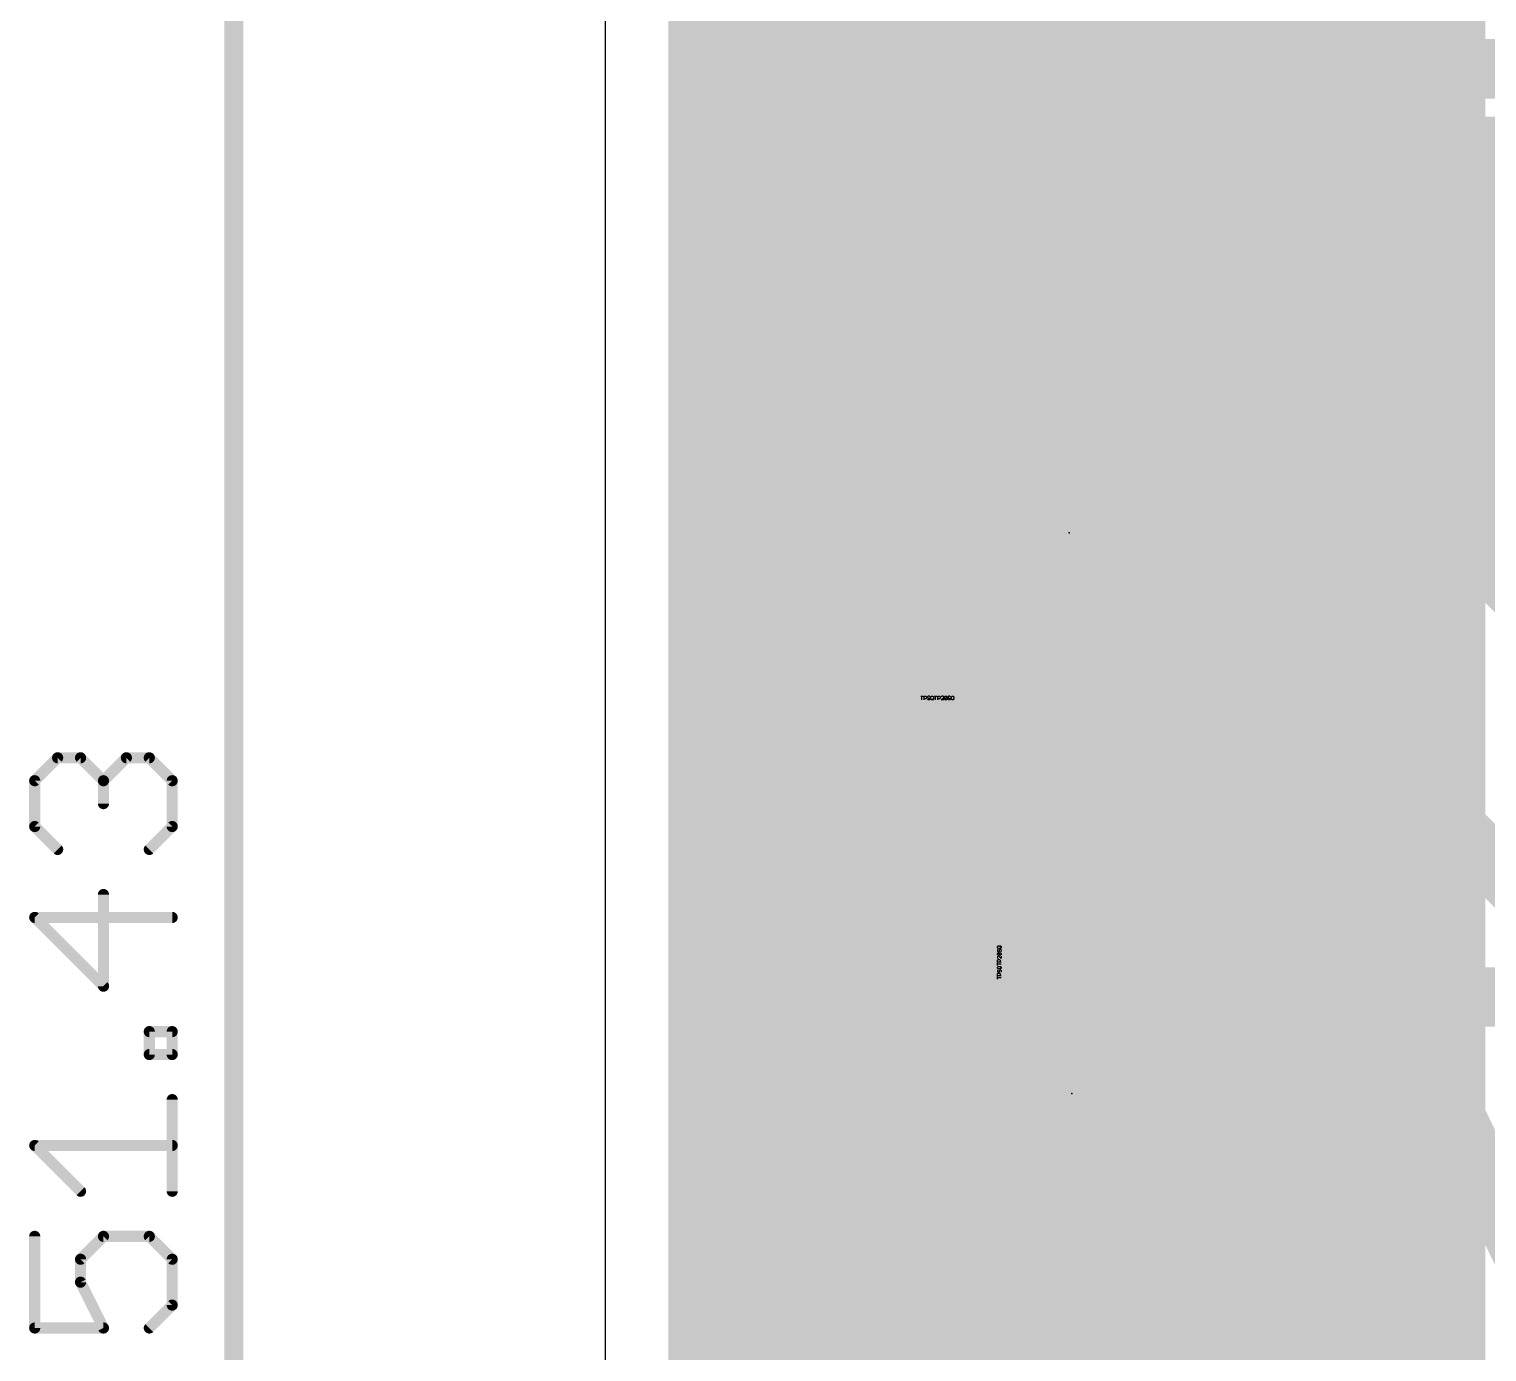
# Model space of a CAD drawing. Extents: x -4.6 to 54.3, y -4.7 to 51.3.
# Drawn here: x -3.94 to 6.03, y 23.61 to 32.66 of the extents above; entities that cross this region are included whole.
import ezdxf

# ---------------------------------------------------------------- set-up
doc = ezdxf.new("R2010")
doc.units = 0
for name, color, linetype in [('1', 22, 'CONTINUOUS'), ('16', 175, 'CONTINUOUS'), ('20', 7, 'CONTINUOUS'), ('23', 7, 'CONTINUOUS'), ('27', 253, 'CONTINUOUS')]:
    doc.layers.add(name, color=color, linetype=linetype)

# ---------------------------------------------------------------- blocks, each defined once
blk = doc.blocks.new('RECT')
blk.add_solid([(-0.5, -0.5), (0.5, -0.5), (-0.5, 0.5), (0.5, 0.5)])

msp = doc.modelspace()

# ---------------------------------------------------------------- linework, layer by layer
at = {"layer": '1'}
for points, const_width in [([(-2.54, -0.16), (-2.54, 51.265)], 0.13), ([(0.635, 0.635), (0.635, 50.7618)], 0.4064), ([(5.715, 34.925), (5.715, 32.385)], 0.4064), ([(5.1836, 34.6593), (5.1836, 32.1649)], 0.4064), ([(1.8468, 34.1559), (1.8468, 32.4433)], 0.4064), ([(4.5032, 31.8841), (4.5032, 34.1559)], 0.4064), ([(3.175, 33.02), (1.27, 31.115)], 0.4064), ([(0.635, 32.512), (1.8468, 32.512)], 0.4064), ([(4.5032, 32.512), (5.1836, 32.512)], 0.4064), ([(1.8468, 32.4433), (1.0499, 31.6464)], 0.4064), ([(5.715, 32.385), (9.525, 32.385)], 0.4064), ([(5.1836, 32.1649), (5.4949, 31.8536)], 0.4064), ([(0.635, 32.1056), (1.5091, 32.1056)], 0.4064), ([(4.5032, 32.1056), (5.2429, 32.1056)], 0.4064), ([(4.3109, 31.6918), (4.5032, 31.8841)], 0.4064), ([(5.4949, 31.8536), (6.4768, 31.8536)], 0.4064), ([(0.635, 31.6992), (1.1027, 31.6992)], 0.4064), ([(1.0499, 31.6464), (0.7386, 31.3351)], 0.4064), ([(1.8014, 30.8949), (2.5983, 31.6918)], 0.4064), ([(2.5983, 31.6918), (4.3109, 31.6918)], 0.4064), ([(4.3183, 31.6992), (6.4768, 31.6992)], 0.4064), ([(0.7386, 31.3351), (0.7386, 27.7199)], 0.4064), ([(0.635, 31.2928), (0.7386, 31.2928)], 0.4064), ([(2.1993, 31.2928), (6.4768, 31.2928)], 0.4064), ([(1.27, 31.115), (1.27, 27.94)], 0.4064), ([(0.635, 30.8864), (0.7386, 30.8864)], 0.4064), ([(1.8014, 28.1601), (1.8014, 30.8949)], 0.4064), ([(1.8014, 30.8864), (6.4768, 30.8864)], 0.4064), ([(2.0391, 30.5382), (1.8468, 30.3459)], 0.4064), ([(4.3109, 30.5382), (2.0391, 30.5382)], 0.4064), ([(4.5032, 30.3459), (4.3109, 30.5382)], 0.4064), ([(0.635, 30.48), (0.7386, 30.48)], 0.4064), ([(1.8014, 30.48), (1.9809, 30.48)], 0.4064), ([(4.3691, 30.48), (6.4768, 30.48)], 0.4064), ([(1.8468, 30.3459), (1.8468, 28.1147)], 0.4064), ([(4.5032, 29.7414), (4.5032, 30.3459)], 0.4064), ([(0.635, 30.0736), (0.7386, 30.0736)], 0.4064), ([(1.8014, 30.0736), (1.8468, 30.0736)], 0.4064), ([(4.5032, 30.0736), (6.5236, 30.0736)], 0.4064), ([(5.3001, 29.7414), (4.5032, 29.7414)], 0.4064), ([(5.6114, 29.4301), (5.3001, 29.7414)], 0.4064), ([(0.635, 29.6672), (0.7386, 29.6672)], 0.4064), ([(1.8014, 29.6672), (1.8468, 29.6672)], 0.4064), ([(5.3743, 29.6672), (6.5236, 29.6672)], 0.4064), ([(6.2464, 28.7951), (5.6114, 29.4301)], 0.4064), ([(0.635, 29.2608), (0.7386, 29.2608)], 0.4064), ([(1.8014, 29.2608), (1.8468, 29.2608)], 0.4064), ([(5.7807, 29.2608), (6.5236, 29.2608)], 0.4064), ([(5.08, 29.21), (3.175, 29.21)], 0.4064), ([(5.715, 28.575), (5.08, 29.21)], 0.4064), ([(0.635, 28.8544), (0.7386, 28.8544)], 0.4064), ([(1.8014, 28.8544), (1.8468, 28.8544)], 0.4064), ([(6.1871, 28.8544), (6.5236, 28.8544)], 0.4064), ([(5.715, 27.305), (5.715, 28.575)], 0.4064), ([(0.635, 28.448), (0.7386, 28.448)], 0.4064), ([(1.8014, 28.448), (1.8468, 28.448)], 0.4064), ([(1.8468, 28.1147), (1.8014, 28.1601)], 0.4064), ([(0.635, 28.0416), (0.7386, 28.0416)], 0.4064), ([(1.27, 27.94), (1.905, 27.305)], 0.4064), ([(0.635, 27.6352), (0.8233, 27.6352)], 0.4064), ([(0.7386, 27.7199), (1.3736, 27.0849)], 0.4064), ([(-3.9027, 27.5143), (-3.7459, 27.6711)], 0.0762), ([(-3.7459, 27.6711), (-3.5892, 27.6711)], 0.0762), ([(-3.5892, 27.6711), (-3.4324, 27.5143)], 0.0762), ([(-3.4324, 27.5143), (-3.2756, 27.6711)], 0.0762), ([(-3.2756, 27.6711), (-3.1189, 27.6711)], 0.0762), ([(-3.1189, 27.6711), (-2.9621, 27.5143)], 0.0762), ([(-3.9027, 27.2008), (-3.9027, 27.5143)], 0.0762), ([(-3.4324, 27.5143), (-3.4324, 27.3576)], 0.0762), ([(-2.9621, 27.5143), (-2.9621, 27.2008)], 0.0762), ([(0.635, 27.2288), (1.2297, 27.2288)], 0.4064), ([(1.905, 27.305), (5.08, 27.305)], 0.4064), ([(5.08, 27.305), (5.715, 26.035)], 0.4064), ([(6.35, 26.67), (5.715, 27.305)], 0.4064), ([(-3.7459, 27.044), (-3.9027, 27.2008)], 0.0762), ([(-2.9621, 27.2008), (-3.1189, 27.044)], 0.0762), ([(1.3736, 27.0849), (1.6849, 26.7736)], 0.4064), ([(0.635, 26.8224), (1.6361, 26.8224)], 0.4064), ([(1.6849, 26.7736), (4.7516, 26.7736)], 0.4064), ([(4.7516, 26.7736), (5.1836, 25.9096)], 0.4064), ([(2.0569, 26.7028), (1.8646, 26.5105)], 0.4064), ([(4.3287, 26.7028), (2.0569, 26.7028)], 0.4064), ([(4.521, 26.5105), (4.3287, 26.7028)], 0.4064), ([(-3.4324, 26.1085), (-3.4324, 26.7356)], 0.0762), ([(1.8646, 26.5105), (1.8646, 24.2387)], 0.4064), ([(4.521, 25.906), (4.521, 26.5105)], 0.4064), ([(-2.9621, 26.5788), (-3.9027, 26.5788)], 0.0762), ([(-3.9027, 26.5788), (-3.4324, 26.1085)], 0.0762), ([(0.635, 26.416), (1.8646, 26.416)], 0.4064), ([(4.521, 26.416), (4.9304, 26.416)], 0.4064), ([(5.715, 26.035), (6.89, 26.035)], 0.4064), ([(0.635, 26.0096), (1.8646, 26.0096)], 0.4064), ([(4.521, 26.0096), (5.1336, 26.0096)], 0.4064), ([(5.1836, 25.906), (4.521, 25.906)], 0.4064), ([(5.1836, 25.9096), (5.1836, 25.906)], 0.4064), ([(-3.1189, 25.6408), (-3.1189, 25.7975)], 0.0762), ([(-3.1189, 25.7975), (-2.9621, 25.7975)], 0.0762), ([(-2.9621, 25.7975), (-2.9621, 25.6408)], 0.0762), ([(0.635, 25.6032), (1.8646, 25.6032)], 0.4064), ([(-2.9621, 25.6408), (-3.1189, 25.6408)], 0.0762), ([(3.1928, 25.3746), (5.7404, 25.3746)], 0.4064), ([(5.7404, 25.3746), (6.35, 24.13)], 0.4064), ([(-2.9621, 24.7052), (-2.9621, 25.3323)], 0.0762), ([(0.635, 25.1968), (1.8646, 25.1968)], 0.4064), ([(-3.5892, 24.7052), (-3.9027, 25.0188)], 0.0762), ([(-3.9027, 25.0188), (-2.9621, 25.0188)], 0.0762), ([(4.521, 24.2387), (4.521, 24.8432)], 0.4064), ([(4.521, 24.8432), (5.409, 24.8432)], 0.4064), ([(5.409, 24.8432), (5.8186, 24.0069)], 0.4064), ([(0.635, 24.7904), (1.8646, 24.7904)], 0.4064), ([(4.521, 24.7904), (5.4348, 24.7904)], 0.4064), ([(0.635, 24.384), (1.8646, 24.384)], 0.4064), ([(4.521, 24.384), (5.6339, 24.384)], 0.4064), ([(-3.9027, 24.3968), (-3.9027, 23.7697)], 0.0762), ([(-3.5892, 24.24), (-3.4324, 24.3968)], 0.0762), ([(-3.4324, 24.3968), (-3.1189, 24.3968)], 0.0762), ([(-3.1189, 24.3968), (-2.9621, 24.24)], 0.0762), ([(1.8646, 24.2387), (2.0569, 24.0464)], 0.4064), ([(4.3287, 24.0464), (4.521, 24.2387)], 0.4064), ([(-3.5892, 24.0833), (-3.5892, 24.24)], 0.0762), ([(-2.9621, 24.24), (-2.9621, 23.9265)], 0.0762), ([(2.0569, 24.0464), (4.3287, 24.0464)], 0.4064), ([(0.635, 23.9776), (5.8186, 23.9776)], 0.4064), ([(5.8186, 24.0069), (5.8186, 21.9436)], 0.4064), ([(-3.4324, 23.7697), (-3.5892, 24.0833)], 0.0762), ([(-2.9621, 23.9265), (-3.1189, 23.7697)], 0.0762), ([(-3.9027, 23.7697), (-3.4324, 23.7697)], 0.0762), ([(0.635, 23.5712), (5.8186, 23.5712)], 0.4064)]:
    msp.add_lwpolyline(points, dxfattribs=dict(at, const_width=const_width))
for points, const_width in [([(0.635, 32.6136, 1), (0.635, 32.4104)], 0.2032), ([(1.8468, 32.4104, 1), (1.8468, 32.6136)], 0.2032), ([(4.5032, 32.6136, 1), (4.5032, 32.4104)], 0.2032), ([(5.1836, 32.4104, 1), (5.1836, 32.6136)], 0.2032), ([(1.9186, 32.3715, 1), (1.775, 32.5152)], 0.2032), ([(1.7452, 32.4433, 1), (1.9484, 32.4433)], 0.2032), ([(5.715, 32.4866, 1), (5.715, 32.2834)], 0.2032), ([(5.6134, 32.385, 1), (5.8166, 32.385)], 0.2032), ([(5.2554, 32.2367, 1), (5.1118, 32.093)], 0.2032), ([(0.635, 32.2072, 1), (0.635, 32.004)], 0.2032), ([(1.5091, 32.004, 1), (1.5091, 32.2072)], 0.2032), ([(4.5032, 32.2072, 1), (4.5032, 32.004)], 0.2032), ([(5.082, 32.1649, 1), (5.2852, 32.1649)], 0.2032), ([(5.2429, 32.004, 1), (5.2429, 32.2072)], 0.2032), ([(4.575, 31.8122, 1), (4.4314, 31.9559)], 0.2032), ([(5.4949, 31.9552, 1), (5.4949, 31.752)], 0.2032), ([(5.423, 31.7818, 1), (5.5667, 31.9254)], 0.2032), ([(4.4016, 31.8841, 1), (4.6048, 31.8841)], 0.2032), ([(0.635, 31.8008, 1), (0.635, 31.5976)], 0.2032), ([(0.978, 31.7182, 1), (1.1217, 31.5746)], 0.2032), ([(1.1217, 31.5746, 1), (0.978, 31.7182)], 0.2032), ([(1.1027, 31.5976, 1), (1.1027, 31.8008)], 0.2032), ([(2.5983, 31.7934, 1), (2.5983, 31.5902)], 0.2032), ([(2.6702, 31.62, 1), (2.5265, 31.7636)], 0.2032), ([(4.2391, 31.7636, 1), (4.3828, 31.62)], 0.2032), ([(4.3183, 31.8008, 1), (4.3183, 31.5976)], 0.2032), ([(4.3109, 31.5902, 1), (4.3109, 31.7934)], 0.2032), ([(0.8402, 31.3351, 1), (0.637, 31.3351)], 0.2032), ([(0.635, 31.3944, 1), (0.635, 31.1912)], 0.2032), ([(0.6668, 31.407, 1), (0.8104, 31.2633)], 0.2032), ([(0.7386, 31.1912, 1), (0.7386, 31.3944)], 0.2032), ([(2.1993, 31.3944, 1), (2.1993, 31.1912)], 0.2032), ([(1.3716, 31.115, 1), (1.1684, 31.115)], 0.2032), ([(1.1982, 31.1868, 1), (1.3418, 31.0432)], 0.2032), ([(0.635, 30.988, 1), (0.635, 30.7848)], 0.2032), ([(0.7386, 30.7848, 1), (0.7386, 30.988)], 0.2032), ([(1.903, 30.8949, 1), (1.6998, 30.8949)], 0.2032), ([(1.8014, 30.988, 1), (1.8014, 30.7848)], 0.2032), ([(1.7296, 30.9667, 1), (1.8732, 30.823)], 0.2032), ([(2.0391, 30.6398, 1), (2.0391, 30.4366)], 0.2032), ([(2.1109, 30.4664, 1), (1.9672, 30.61)], 0.2032), ([(4.3828, 30.61, 1), (4.2391, 30.4664)], 0.2032), ([(4.3109, 30.4366, 1), (4.3109, 30.6398)], 0.2032), ([(0.635, 30.5816, 1), (0.635, 30.3784)], 0.2032), ([(0.7386, 30.3784, 1), (0.7386, 30.5816)], 0.2032), ([(1.8014, 30.5816, 1), (1.8014, 30.3784)], 0.2032), ([(1.9809, 30.3784, 1), (1.9809, 30.5816)], 0.2032), ([(4.3691, 30.5816, 1), (4.3691, 30.3784)], 0.2032), ([(1.9484, 30.3459, 1), (1.7452, 30.3459)], 0.2032), ([(1.775, 30.4178, 1), (1.9186, 30.2741)], 0.2032), ([(4.6048, 30.3459, 1), (4.4016, 30.3459)], 0.2032), ([(4.4314, 30.2741, 1), (4.575, 30.4178)], 0.2032), ([(0.635, 30.1752, 1), (0.635, 29.972)], 0.2032), ([(0.7386, 29.972, 1), (0.7386, 30.1752)], 0.2032), ([(1.8014, 30.1752, 1), (1.8014, 29.972)], 0.2032), ([(1.8468, 29.972, 1), (1.8468, 30.1752)], 0.2032), ([(4.5032, 30.1752, 1), (4.5032, 29.972)], 0.2032), ([(4.5032, 29.843, 1), (4.5032, 29.6398)], 0.2032), ([(5.372, 29.8132, 1), (5.2283, 29.6696)], 0.2032), ([(5.3001, 29.6398, 1), (5.3001, 29.843)], 0.2032), ([(0.635, 29.7688, 1), (0.635, 29.5656)], 0.2032), ([(0.7386, 29.5656, 1), (0.7386, 29.7688)], 0.2032), ([(1.8014, 29.7688, 1), (1.8014, 29.5656)], 0.2032), ([(1.8468, 29.5656, 1), (1.8468, 29.7688)], 0.2032), ([(4.4016, 29.7414, 1), (4.6048, 29.7414)], 0.2032), ([(5.3743, 29.7688, 1), (5.3743, 29.5656)], 0.2032), ([(5.6832, 29.502, 1), (5.5396, 29.3583)], 0.2032), ([(5.5396, 29.3583, 1), (5.6832, 29.502)], 0.2032), ([(0.635, 29.3624, 1), (0.635, 29.1592)], 0.2032), ([(0.7386, 29.1592, 1), (0.7386, 29.3624)], 0.2032), ([(1.8014, 29.3624, 1), (1.8014, 29.1592)], 0.2032), ([(1.8468, 29.1592, 1), (1.8468, 29.3624)], 0.2032), ([(5.7807, 29.3624, 1), (5.7807, 29.1592)], 0.2032), ([(3.175, 29.3116, 1), (3.175, 29.1084)], 0.2032), ([(5.1518, 29.2818, 1), (5.0082, 29.1382)], 0.2032), ([(5.08, 29.1084, 1), (5.08, 29.3116)], 0.2032), ([(0.635, 28.956, 1), (0.635, 28.7528)], 0.2032), ([(0.7386, 28.7528, 1), (0.7386, 28.956)], 0.2032), ([(1.8014, 28.956, 1), (1.8014, 28.7528)], 0.2032), ([(1.8468, 28.7528, 1), (1.8468, 28.956)], 0.2032), ([(6.1871, 28.956, 1), (6.1871, 28.7528)], 0.2032), ([(5.8166, 28.575, 1), (5.6134, 28.575)], 0.2032), ([(5.6432, 28.5032, 1), (5.7868, 28.6468)], 0.2032), ([(0.635, 28.5496, 1), (0.635, 28.3464)], 0.2032), ([(0.7386, 28.3464, 1), (0.7386, 28.5496)], 0.2032), ([(1.8014, 28.5496, 1), (1.8014, 28.3464)], 0.2032), ([(1.8468, 28.3464, 1), (1.8468, 28.5496)], 0.2032), ([(1.8732, 28.232, 1), (1.7296, 28.0883)], 0.2032), ([(0.635, 28.1432, 1), (0.635, 27.94)], 0.2032), ([(0.7386, 27.94, 1), (0.7386, 28.1432)], 0.2032), ([(1.6998, 28.1601, 1), (1.903, 28.1601)], 0.2032), ([(1.775, 28.0429, 1), (1.9186, 28.1865)], 0.2032), ([(1.3418, 28.0118, 1), (1.1982, 27.8682)], 0.2032), ([(1.7452, 28.1147, 1), (1.9484, 28.1147)], 0.2032), ([(1.1684, 27.94, 1), (1.3716, 27.94)], 0.2032), ([(0.635, 27.7368, 1), (0.635, 27.5336)], 0.2032), ([(0.8104, 27.7917, 1), (0.6668, 27.648)], 0.2032), ([(0.8233, 27.5336, 1), (0.8233, 27.7368)], 0.2032), ([(0.637, 27.7199, 1), (0.8402, 27.7199)], 0.2032), ([(-3.7459, 27.6902, 1), (-3.7459, 27.6521)], 0.0381), ([(-3.7325, 27.6576, 1), (-3.7594, 27.6846)], 0.0381), ([(-3.5757, 27.6846, 1), (-3.6026, 27.6576)], 0.0381), ([(-3.5892, 27.6521, 1), (-3.5892, 27.6902)], 0.0381), ([(-3.2756, 27.6902, 1), (-3.2756, 27.6521)], 0.0381), ([(-3.2622, 27.6576, 1), (-3.2891, 27.6846)], 0.0381), ([(-3.1054, 27.6846, 1), (-3.1323, 27.6576)], 0.0381), ([(-3.1189, 27.6521, 1), (-3.1189, 27.6902)], 0.0381), ([(-3.8837, 27.5143, 1), (-3.9218, 27.5143)], 0.0381), ([(-3.9162, 27.5278, 1), (-3.8892, 27.5009)], 0.0381), ([(-3.4134, 27.5143, 1), (-3.4515, 27.5143)], 0.0381), ([(-3.4459, 27.5278, 1), (-3.4189, 27.5009)], 0.0381), ([(-3.4459, 27.5009, 1), (-3.4189, 27.5278)], 0.0381), ([(-2.943, 27.5143, 1), (-2.9811, 27.5143)], 0.0381), ([(-2.9756, 27.5009, 1), (-2.9486, 27.5278)], 0.0381), ([(0.635, 27.3304, 1), (0.635, 27.1272)], 0.2032), ([(1.2297, 27.1272, 1), (1.2297, 27.3304)], 0.2032), ([(1.905, 27.4066, 1), (1.905, 27.2034)], 0.2032), ([(1.8332, 27.2332, 1), (1.9768, 27.3768)], 0.2032), ([(5.1709, 27.3504, 1), (4.9891, 27.2596)], 0.2032), ([(5.08, 27.2034, 1), (5.08, 27.4066)], 0.2032), ([(5.7868, 27.3768, 1), (5.6432, 27.2332)], 0.2032), ([(-3.4515, 27.3576, 1), (-3.4134, 27.3576)], 0.0381), ([(5.6134, 27.305, 1), (5.8166, 27.305)], 0.2032), ([(-3.8892, 27.2143, 1), (-3.9162, 27.1873)], 0.0381), ([(-2.9486, 27.1873, 1), (-2.9756, 27.2143)], 0.0381), ([(1.4454, 27.1567, 1), (1.3018, 27.013)], 0.2032), ([(1.3018, 27.013, 1), (1.4454, 27.1567)], 0.2032), ([(-3.9218, 27.2008, 1), (-3.8837, 27.2008)], 0.0381), ([(-2.9811, 27.2008, 1), (-2.943, 27.2008)], 0.0381), ([(-3.7594, 27.0306, 1), (-3.7325, 27.0575)], 0.0381), ([(-3.1323, 27.0575, 1), (-3.1054, 27.0306)], 0.0381), ([(0.635, 26.924, 1), (0.635, 26.7208)], 0.2032), ([(1.6849, 26.8752, 1), (1.6849, 26.672)], 0.2032), ([(1.613, 26.7018, 1), (1.7567, 26.8454)], 0.2032), ([(1.6361, 26.7208, 1), (1.6361, 26.924)], 0.2032), ([(4.8425, 26.819, 1), (4.6607, 26.7282)], 0.2032), ([(4.7516, 26.672, 1), (4.7516, 26.8752)], 0.2032), ([(2.0569, 26.8044, 1), (2.0569, 26.6012)], 0.2032), ([(2.1287, 26.631, 1), (1.985, 26.7746)], 0.2032), ([(4.4006, 26.7746, 1), (4.2569, 26.631)], 0.2032), ([(4.3287, 26.6012, 1), (4.3287, 26.8044)], 0.2032), ([(-3.4134, 26.7356, 1), (-3.4515, 26.7356)], 0.0381), ([(1.9662, 26.5105, 1), (1.763, 26.5105)], 0.2032), ([(1.7928, 26.5824, 1), (1.9364, 26.4387)], 0.2032), ([(4.6226, 26.5105, 1), (4.4194, 26.5105)], 0.2032), ([(4.4492, 26.4387, 1), (4.5928, 26.5824)], 0.2032), ([(-3.9027, 26.5979, 1), (-3.9027, 26.5598)], 0.0381), ([(-3.8892, 26.5923, 1), (-3.9162, 26.5653)], 0.0381), ([(-2.9621, 26.5598, 1), (-2.9621, 26.5979)], 0.0381), ([(0.635, 26.5176, 1), (0.635, 26.3144)], 0.2032), ([(1.8646, 26.3144, 1), (1.8646, 26.5176)], 0.2032), ([(4.521, 26.5176, 1), (4.521, 26.3144)], 0.2032), ([(4.9304, 26.3144, 1), (4.9304, 26.5176)], 0.2032), ([(5.715, 26.1366, 1), (5.715, 25.9334)], 0.2032), ([(-3.4459, 26.095, 1), (-3.4189, 26.122)], 0.0381), ([(0.635, 26.1112, 1), (0.635, 25.908)], 0.2032), ([(1.8646, 25.908, 1), (1.8646, 26.1112)], 0.2032), ([(4.521, 26.1112, 1), (4.521, 25.908)], 0.2032), ([(5.1336, 25.908, 1), (5.1336, 26.1112)], 0.2032), ([(5.6241, 25.9896, 1), (5.8059, 26.0804)], 0.2032), ([(-3.4515, 26.1085, 1), (-3.4134, 26.1085)], 0.0381), ([(4.521, 26.0076, 1), (4.521, 25.8044)], 0.2032), ([(5.2852, 25.9096, 1), (5.082, 25.9096)], 0.2032), ([(5.0927, 25.8641, 1), (5.2745, 25.955)], 0.2032), ([(5.1836, 25.8044, 1), (5.1836, 26.0076)], 0.2032), ([(4.4194, 25.906, 1), (4.6226, 25.906)], 0.2032), ([(5.082, 25.906, 1), (5.2852, 25.906)], 0.2032), ([(-3.1189, 25.8166, 1), (-3.1189, 25.7785)], 0.0381), ([(-3.0998, 25.7975, 1), (-3.1379, 25.7975)], 0.0381), ([(-2.943, 25.7975, 1), (-2.9811, 25.7975)], 0.0381), ([(-2.9621, 25.7785, 1), (-2.9621, 25.8166)], 0.0381), ([(0.635, 25.7048, 1), (0.635, 25.5016)], 0.2032), ([(1.8646, 25.5016, 1), (1.8646, 25.7048)], 0.2032), ([(-3.1189, 25.6598, 1), (-3.1189, 25.6217)], 0.0381), ([(-3.1379, 25.6408, 1), (-3.0998, 25.6408)], 0.0381), ([(-2.9811, 25.6408, 1), (-2.943, 25.6408)], 0.0381), ([(-2.9621, 25.6217, 1), (-2.9621, 25.6598)], 0.0381), ([(3.1928, 25.4762, 1), (3.1928, 25.273)], 0.2032), ([(5.8316, 25.4193, 1), (5.6492, 25.3299)], 0.2032), ([(5.7404, 25.273, 1), (5.7404, 25.4762)], 0.2032), ([(-2.943, 25.3323, 1), (-2.9811, 25.3323)], 0.0381), ([(0.635, 25.2984, 1), (0.635, 25.0952)], 0.2032), ([(1.8646, 25.0952, 1), (1.8646, 25.2984)], 0.2032), ([(-3.8892, 25.0322, 1), (-3.9162, 25.0053)], 0.0381), ([(-3.9027, 25.0378, 1), (-3.9027, 24.9997)], 0.0381), ([(-2.9621, 24.9997, 1), (-2.9621, 25.0378)], 0.0381), ([(4.6226, 24.8432, 1), (4.4194, 24.8432)], 0.2032), ([(4.521, 24.9448, 1), (4.521, 24.7416)], 0.2032), ([(5.5002, 24.8879, 1), (5.3177, 24.7985)], 0.2032), ([(5.409, 24.7416, 1), (5.409, 24.9448)], 0.2032), ([(0.635, 24.892, 1), (0.635, 24.6888)], 0.2032), ([(1.8646, 24.6888, 1), (1.8646, 24.892)], 0.2032), ([(4.521, 24.892, 1), (4.521, 24.6888)], 0.2032), ([(5.4348, 24.6888, 1), (5.4348, 24.892)], 0.2032), ([(-3.6026, 24.6918, 1), (-3.5757, 24.7187)], 0.0381), ([(-2.9811, 24.7052, 1), (-2.943, 24.7052)], 0.0381), ([(0.635, 24.4856, 1), (0.635, 24.2824)], 0.2032), ([(1.8646, 24.2824, 1), (1.8646, 24.4856)], 0.2032), ([(4.521, 24.4856, 1), (4.521, 24.2824)], 0.2032), ([(5.6339, 24.2824, 1), (5.6339, 24.4856)], 0.2032), ([(-3.8837, 24.3968, 1), (-3.9218, 24.3968)], 0.0381), ([(-3.4324, 24.4158, 1), (-3.4324, 24.3777)], 0.0381), ([(-3.4189, 24.3833, 1), (-3.4459, 24.4103)], 0.0381), ([(-3.1054, 24.4103, 1), (-3.1323, 24.3833)], 0.0381), ([(-3.1189, 24.3777, 1), (-3.1189, 24.4158)], 0.0381), ([(1.9364, 24.3105, 1), (1.7928, 24.1668)], 0.2032), ([(4.5928, 24.1668, 1), (4.4492, 24.3105)], 0.2032), ([(1.763, 24.2387, 1), (1.9662, 24.2387)], 0.2032), ([(4.4194, 24.2387, 1), (4.6226, 24.2387)], 0.2032), ([(-3.5701, 24.24, 1), (-3.6082, 24.24)], 0.0381), ([(-3.6026, 24.2535, 1), (-3.5757, 24.2266)], 0.0381), ([(-2.943, 24.24, 1), (-2.9811, 24.24)], 0.0381), ([(-2.9756, 24.2266, 1), (-2.9486, 24.2535)], 0.0381), ([(2.0569, 24.148, 1), (2.0569, 23.9448)], 0.2032), ([(4.3287, 23.9448, 1), (4.3287, 24.148)], 0.2032), ([(0.635, 24.0792, 1), (0.635, 23.876)], 0.2032), ([(1.985, 23.9746, 1), (2.1287, 24.1182)], 0.2032), ([(4.2569, 24.1182, 1), (4.4006, 23.9746)], 0.2032), ([(5.9202, 24.0069, 1), (5.717, 24.0069)], 0.2032), ([(5.7274, 23.9622, 1), (5.9098, 24.0515)], 0.2032), ([(5.8186, 23.876, 1), (5.8186, 24.0792)], 0.2032), ([(-3.5721, 24.0918, 1), (-3.6062, 24.0747)], 0.0381), ([(-3.6082, 24.0833, 1), (-3.5701, 24.0833)], 0.0381), ([(-2.9811, 23.9265, 1), (-2.943, 23.9265)], 0.0381), ([(-2.9486, 23.913, 1), (-2.9756, 23.94)], 0.0381), ([(-3.9218, 23.7697, 1), (-3.8837, 23.7697)], 0.0381), ([(-3.9027, 23.7888, 1), (-3.9027, 23.7507)], 0.0381), ([(-3.4494, 23.7612, 1), (-3.4154, 23.7782)], 0.0381), ([(-3.4324, 23.7507, 1), (-3.4324, 23.7888)], 0.0381), ([(-3.1323, 23.7832, 1), (-3.1054, 23.7563)], 0.0381), ([(0.635, 23.6728, 1), (0.635, 23.4696)], 0.2032), ([(5.8186, 23.4696, 1), (5.8186, 23.6728)], 0.2032)]:
    msp.add_lwpolyline(points, format="xyb", dxfattribs=dict(at, const_width=const_width))
at = {"layer": '16', "const_width": 0.4064}
for points in [[(0.635, 0.635), (0.635, 50.7618)], [(5.8186, 35.3268), (5.8186, 18.1949)], [(0.635, 32.512), (5.8186, 32.512)], [(0.635, 32.1056), (5.8186, 32.1056)], [(0.635, 31.6992), (5.8186, 31.6992)], [(0.635, 31.2928), (5.8186, 31.2928)], [(0.635, 30.8864), (5.8186, 30.8864)], [(0.635, 30.48), (5.8186, 30.48)], [(0.635, 30.0736), (5.8186, 30.0736)], [(0.635, 29.6672), (5.8186, 29.6672)], [(0.635, 29.2608), (5.8186, 29.2608)], [(0.635, 28.8544), (5.8186, 28.8544)], [(0.635, 28.448), (5.8186, 28.448)], [(0.635, 28.0416), (5.8186, 28.0416)], [(0.635, 27.6352), (5.8186, 27.6352)], [(0.635, 27.2288), (5.8186, 27.2288)], [(0.635, 26.8224), (5.8186, 26.8224)], [(0.635, 26.416), (5.8186, 26.416)], [(0.635, 26.0096), (5.8186, 26.0096)], [(0.635, 25.6032), (5.8186, 25.6032)], [(0.635, 25.1968), (5.8186, 25.1968)], [(0.635, 24.7904), (5.8186, 24.7904)], [(0.635, 24.384), (5.8186, 24.384)], [(0.635, 23.9776), (5.8186, 23.9776)], [(0.635, 23.5712), (5.8186, 23.5712)]]:
    msp.add_lwpolyline(points, dxfattribs=at)
at = {"layer": '16', "const_width": 0.2032}
for points in [[(0.635, 32.6136, 1), (0.635, 32.4104)], [(5.8186, 32.4104, 1), (5.8186, 32.6136)], [(0.635, 32.2072, 1), (0.635, 32.004)], [(5.8186, 32.004, 1), (5.8186, 32.2072)], [(0.635, 31.8008, 1), (0.635, 31.5976)], [(5.8186, 31.5976, 1), (5.8186, 31.8008)], [(0.635, 31.3944, 1), (0.635, 31.1912)], [(5.8186, 31.1912, 1), (5.8186, 31.3944)], [(0.635, 30.988, 1), (0.635, 30.7848)], [(5.8186, 30.7848, 1), (5.8186, 30.988)], [(0.635, 30.5816, 1), (0.635, 30.3784)], [(5.8186, 30.3784, 1), (5.8186, 30.5816)], [(0.635, 30.1752, 1), (0.635, 29.972)], [(5.8186, 29.972, 1), (5.8186, 30.1752)], [(0.635, 29.7688, 1), (0.635, 29.5656)], [(5.8186, 29.5656, 1), (5.8186, 29.7688)], [(0.635, 29.3624, 1), (0.635, 29.1592)], [(5.8186, 29.1592, 1), (5.8186, 29.3624)], [(0.635, 28.956, 1), (0.635, 28.7528)], [(5.8186, 28.7528, 1), (5.8186, 28.956)], [(0.635, 28.5496, 1), (0.635, 28.3464)], [(5.8186, 28.3464, 1), (5.8186, 28.5496)], [(0.635, 28.1432, 1), (0.635, 27.94)], [(5.8186, 27.94, 1), (5.8186, 28.1432)], [(0.635, 27.7368, 1), (0.635, 27.5336)], [(5.8186, 27.5336, 1), (5.8186, 27.7368)], [(0.635, 27.3304, 1), (0.635, 27.1272)], [(5.8186, 27.1272, 1), (5.8186, 27.3304)], [(0.635, 26.924, 1), (0.635, 26.7208)], [(5.8186, 26.7208, 1), (5.8186, 26.924)], [(0.635, 26.5176, 1), (0.635, 26.3144)], [(5.8186, 26.3144, 1), (5.8186, 26.5176)], [(0.635, 26.1112, 1), (0.635, 25.908)], [(5.8186, 25.908, 1), (5.8186, 26.1112)], [(0.635, 25.7048, 1), (0.635, 25.5016)], [(5.8186, 25.5016, 1), (5.8186, 25.7048)], [(0.635, 25.2984, 1), (0.635, 25.0952)], [(5.8186, 25.0952, 1), (5.8186, 25.2984)], [(0.635, 24.892, 1), (0.635, 24.6888)], [(5.8186, 24.6888, 1), (5.8186, 24.892)], [(0.635, 24.4856, 1), (0.635, 24.2824)], [(5.8186, 24.2824, 1), (5.8186, 24.4856)], [(0.635, 24.0792, 1), (0.635, 23.876)], [(5.8186, 23.876, 1), (5.8186, 24.0792)], [(0.635, 23.6728, 1), (0.635, 23.4696)], [(5.8186, 23.4696, 1), (5.8186, 23.6728)]]:
    msp.add_lwpolyline(points, format="xyb", dxfattribs=at)
at = {"layer": '20'}
msp.add_line((0, 51.265), (0, -0.16), dxfattribs=at)
at = {"layer": '23'}
for p in [(3.175, 29.21), (3.1928, 25.3746)]:
    msp.add_point(p, dxfattribs=at)
at = {"layer": '27'}
for p, q in [((2.159, 28.0924), (2.1759, 28.0924)), ((2.1675, 28.067), (2.1675, 28.0924)), ((2.1824, 28.067), (2.1824, 28.0924)), ((2.1824, 28.0924), (2.1951, 28.0924)), ((2.1951, 28.0755), (2.1824, 28.0755)), ((2.1951, 28.0924), (2.1993, 28.0882)), ((2.1993, 28.0797), (2.1951, 28.0755)), ((2.1993, 28.0882), (2.1993, 28.0797)), ((2.21, 28.0924), (2.2058, 28.0882)), ((2.2058, 28.0882), (2.2058, 28.0839)), ((2.2058, 28.0839), (2.21, 28.0797)), ((2.21, 28.067), (2.2058, 28.0712)), ((2.2185, 28.0924), (2.21, 28.0924)), ((2.21, 28.0797), (2.2185, 28.0797)), ((2.2185, 28.067), (2.21, 28.067)), ((2.2227, 28.0882), (2.2185, 28.0924)), ((2.2185, 28.0797), (2.2227, 28.0755)), ((2.2227, 28.0712), (2.2185, 28.067)), ((2.2227, 28.0755), (2.2227, 28.0712)), ((2.2292, 28.0882), (2.2334, 28.0924)), ((2.2292, 28.0712), (2.2292, 28.0882)), ((2.2334, 28.067), (2.2292, 28.0712)), ((2.2334, 28.0924), (2.2419, 28.0924)), ((2.2419, 28.067), (2.2334, 28.067)), ((2.2376, 28.0755), (2.2461, 28.067)), ((2.2419, 28.0924), (2.2461, 28.0882)), ((2.2461, 28.0712), (2.2419, 28.067)), ((2.2461, 28.0882), (2.2461, 28.0712)), ((2.2526, 28.0924), (2.2695, 28.0924)), ((2.261, 28.067), (2.261, 28.0924)), ((2.2759, 28.067), (2.2759, 28.0924)), ((2.2759, 28.0924), (2.2886, 28.0924)), ((2.2886, 28.0755), (2.2759, 28.0755)), ((2.2886, 28.0924), (2.2929, 28.0882)), ((2.2929, 28.0797), (2.2886, 28.0755)), ((2.2929, 28.0882), (2.2929, 28.0797)), ((2.3036, 28.0924), (2.2993, 28.0882)), ((2.2993, 28.067), (2.3163, 28.0839)), ((2.3163, 28.067), (2.2993, 28.067)), ((2.312, 28.0924), (2.3036, 28.0924)), ((2.3163, 28.0882), (2.312, 28.0924)), ((2.3163, 28.0839), (2.3163, 28.0882)), ((2.3227, 28.0882), (2.3269, 28.0924)), ((2.3227, 28.0712), (2.3227, 28.0882)), ((2.3227, 28.0712), (2.3397, 28.0882)), ((2.3269, 28.067), (2.3227, 28.0712)), ((2.3269, 28.0924), (2.3354, 28.0924)), ((2.3354, 28.067), (2.3269, 28.067)), ((2.3354, 28.0924), (2.3397, 28.0882)), ((2.3397, 28.0712), (2.3354, 28.067)), ((2.3397, 28.0882), (2.3397, 28.0712)), ((2.3503, 28.0924), (2.3461, 28.0882)), ((2.3461, 28.0882), (2.3461, 28.0839)), ((2.3461, 28.0839), (2.3503, 28.0797)), ((2.3503, 28.067), (2.3461, 28.0712)), ((2.3588, 28.0924), (2.3503, 28.0924)), ((2.3503, 28.0797), (2.3588, 28.0797)), ((2.3588, 28.067), (2.3503, 28.067)), ((2.363, 28.0882), (2.3588, 28.0924)), ((2.3588, 28.0797), (2.363, 28.0755)), ((2.363, 28.0712), (2.3588, 28.067)), ((2.363, 28.0755), (2.363, 28.0712)), ((2.3695, 28.0882), (2.3737, 28.0924)), ((2.3695, 28.0712), (2.3695, 28.0882)), ((2.3737, 28.067), (2.3695, 28.0712)), ((2.3737, 28.0924), (2.3822, 28.0924)), ((2.3822, 28.067), (2.3737, 28.067)), ((2.378, 28.0755), (2.3864, 28.067)), ((2.3822, 28.0924), (2.3864, 28.0882)), ((2.3864, 28.0712), (2.3822, 28.067)), ((2.3864, 28.0882), (2.3864, 28.0712)), ((2.6848, 26.3799), (2.689, 26.3842)), ((2.6848, 26.3714), (2.6848, 26.3799)), ((2.689, 26.3672), (2.6848, 26.3714)), ((2.689, 26.3608), (2.6848, 26.3565)), ((2.6848, 26.3565), (2.6848, 26.3481)), ((2.6848, 26.3481), (2.689, 26.3438)), ((2.6848, 26.3331), (2.689, 26.3374)), ((2.6848, 26.3247), (2.6848, 26.3331)), ((2.689, 26.3842), (2.706, 26.3842)), ((2.706, 26.3672), (2.689, 26.3672)), ((2.689, 26.3438), (2.6933, 26.3438)), ((2.689, 26.3374), (2.706, 26.3374)), ((2.706, 26.3204), (2.689, 26.3374)), ((2.6933, 26.3438), (2.6975, 26.3481)), ((2.6975, 26.3565), (2.7017, 26.3608)), ((2.6975, 26.3481), (2.6975, 26.3565)), ((2.7017, 26.3757), (2.7102, 26.3842)), ((2.7017, 26.3608), (2.706, 26.3608)), ((2.706, 26.3842), (2.7102, 26.3799)), ((2.7102, 26.3714), (2.706, 26.3672)), ((2.706, 26.3608), (2.7102, 26.3565)), ((2.7102, 26.3481), (2.706, 26.3438)), ((2.706, 26.3374), (2.7102, 26.3331)), ((2.7102, 26.3799), (2.7102, 26.3714)), ((2.7102, 26.3565), (2.7102, 26.3481)), ((2.7102, 26.3331), (2.7102, 26.3247)), ((2.689, 26.3204), (2.6848, 26.3247)), ((2.689, 26.314), (2.6848, 26.3098)), ((2.6848, 26.3098), (2.6848, 26.3013)), ((2.6848, 26.3013), (2.689, 26.297)), ((2.6848, 26.2864), (2.689, 26.2906)), ((2.6848, 26.2737), (2.6848, 26.2864)), ((2.7102, 26.2737), (2.6848, 26.2737)), ((2.6848, 26.2503), (2.6848, 26.2672)), ((2.7102, 26.2587), (2.6848, 26.2587)), ((2.6848, 26.2396), (2.689, 26.2438)), ((2.6848, 26.2311), (2.6848, 26.2396)), ((2.689, 26.2269), (2.6848, 26.2311)), ((2.706, 26.3204), (2.689, 26.3204)), ((2.6933, 26.314), (2.689, 26.314)), ((2.689, 26.2906), (2.6975, 26.2906)), ((2.689, 26.2438), (2.706, 26.2438)), ((2.7102, 26.297), (2.6933, 26.314)), ((2.6975, 26.2906), (2.7017, 26.2864)), ((2.7017, 26.2864), (2.7017, 26.2737)), ((2.7017, 26.2354), (2.7102, 26.2438)), ((2.7102, 26.3247), (2.706, 26.3204)), ((2.706, 26.2438), (2.7102, 26.2396)), ((2.7102, 26.2311), (2.706, 26.2269)), ((2.7102, 26.314), (2.7102, 26.297)), ((2.7102, 26.2396), (2.7102, 26.2311)), ((2.689, 26.2204), (2.6848, 26.2162)), ((2.6848, 26.2162), (2.6848, 26.2077)), ((2.6848, 26.2077), (2.689, 26.2035)), ((2.6848, 26.1928), (2.689, 26.1971)), ((2.6848, 26.1801), (2.6848, 26.1928)), ((2.7102, 26.1801), (2.6848, 26.1801)), ((2.6848, 26.1567), (2.6848, 26.1737)), ((2.7102, 26.1652), (2.6848, 26.1652)), ((2.706, 26.2269), (2.689, 26.2269)), ((2.689, 26.2035), (2.6933, 26.2035)), ((2.689, 26.1971), (2.6975, 26.1971)), ((2.6933, 26.2035), (2.6975, 26.2077)), ((2.6975, 26.2162), (2.7017, 26.2204)), ((2.6975, 26.2077), (2.6975, 26.2162)), ((2.6975, 26.1971), (2.7017, 26.1928)), ((2.7017, 26.2204), (2.706, 26.2204)), ((2.7017, 26.1928), (2.7017, 26.1801)), ((2.706, 26.2204), (2.7102, 26.2162)), ((2.7102, 26.2077), (2.706, 26.2035)), ((2.7102, 26.2162), (2.7102, 26.2077))]:
    msp.add_line(p, q, dxfattribs=at)

# ---------------------------------------------------------------- block references
at = {"layer": '1', "xscale": 2, "yscale": 2, "rotation": 270}
for p in [(3.175, 33.02), (3.1928, 25.3746)]:
    msp.add_blockref('RECT', p, dxfattribs=at)
at = {"layer": '1', "xscale": 2, "yscale": 2}
msp.add_blockref('RECT', (3.175, 29.21), dxfattribs=at)

doc.saveas('drawing.dxf')
